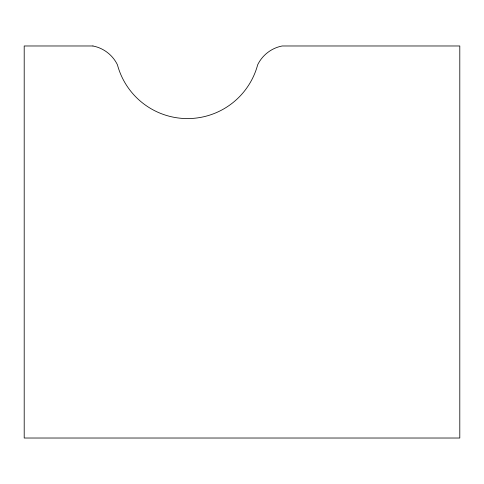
<?xml version="1.0" encoding="UTF-8"?>
<svg xmlns="http://www.w3.org/2000/svg" width="484" height="484" viewBox="0 0 484 484"><rect width="100%" height="100%" fill="white"/><g stroke="black" fill="none" stroke-linecap="round" stroke-linejoin="round"><path stroke-width="0.73" d="M92.934 45.98L24.2 45.98L24.2 438.02L459.8 438.02L459.8 45.98L282.166 45.98A34.624 34.624 0 0 0 257.676 64.771A72.6 72.6 0 0 1 117.424 64.771A34.624 34.624 0 0 0 92.934 45.98"/></g></svg>
